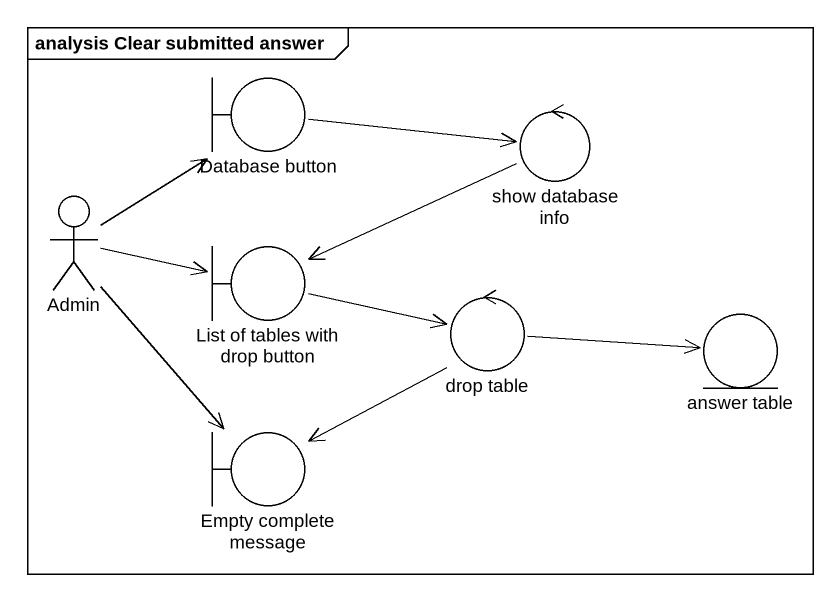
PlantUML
@startuml
mainframe analysis Clear submitted answer
boundary "Database button" as Database_button
control "show database info" as show_database_info
actor Admin
boundary "List of tables with drop button" as List_of_tables_with_drop
control "drop table" as drop_table
entity "answer table" as answer_table
boundary "Empty complete message" as Empty_complete_message
Database_button -right-> show_database_info
show_database_info -left-> List_of_tables_with_drop
Admin -up-> Database_button
Admin -right-> List_of_tables_with_drop
Admin --> Empty_complete_message
List_of_tables_with_drop -right-> drop_table
drop_table -right-> answer_table
drop_table --> Empty_complete_message
@enduml
